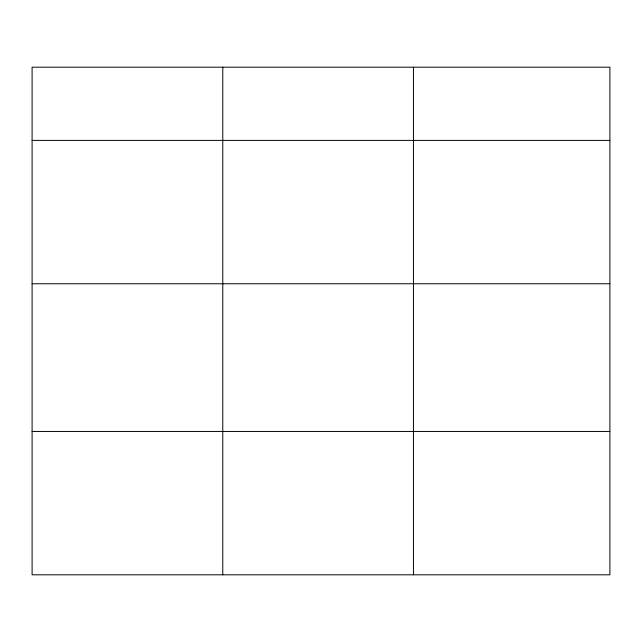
<?xml version="1.0" encoding="UTF-8"?>
<svg xmlns="http://www.w3.org/2000/svg" width="642" height="642" viewBox="0 0 642 642"><rect width="100%" height="100%" fill="white"/><g stroke="black" fill="none" stroke-linecap="round" stroke-linejoin="round"><path stroke-width="0.96" d="M609.9 283.748L609.9 67.193L32.1 67.193L32.1 574.807L609.9 574.807L609.9 283.748L32.1 283.748M32.1 140.397L609.9 140.397M32.1 431.448L609.9 431.448M413.448 67.193L413.448 574.807M222.774 67.193L222.774 574.807"/></g></svg>
